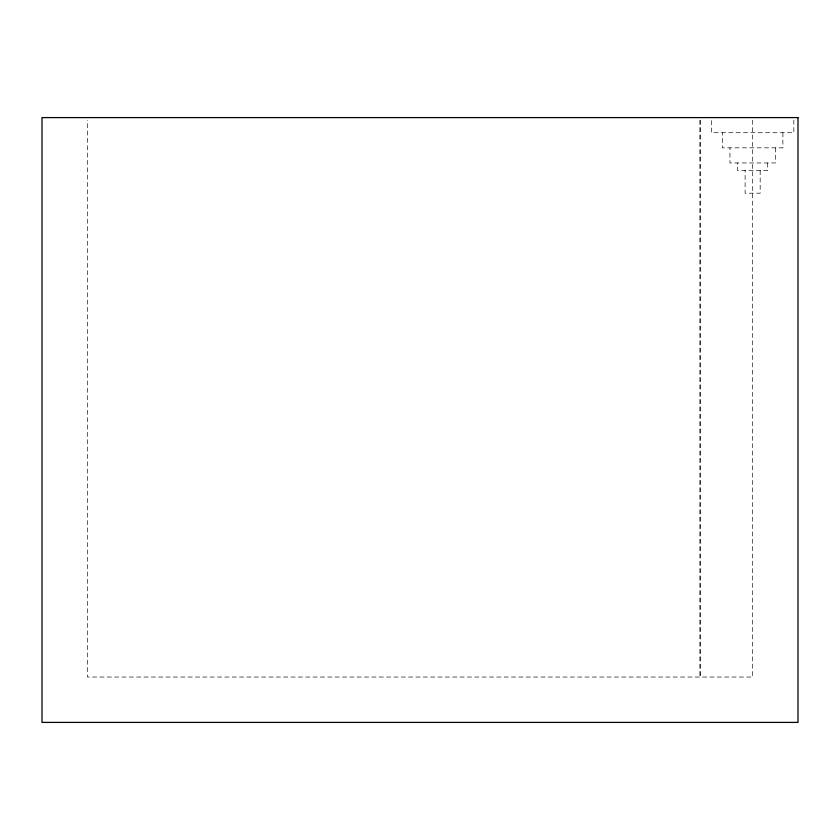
<?xml version="1.0" encoding="UTF-8"?>
<svg xmlns="http://www.w3.org/2000/svg" width="840" height="840" viewBox="0 0 840 840"><rect width="100%" height="100%" fill="white"/><g stroke="black" fill="none" stroke-linecap="round" stroke-linejoin="round"><path stroke-width="0.63" stroke-dasharray="4.2 3.15" d="M793.832 120.12L793.832 132.72L711.449 132.72L711.449 120.12M782.88 132.72L782.88 147.84L722.4 147.84L722.4 132.72M775.32 147.84L775.32 162.96L729.96 162.96L729.96 147.84M767.707 162.96L767.707 170.52L737.573 170.52L737.573 162.96M760.169 170.52L760.169 193.2L745.111 193.2L745.111 170.52M752.64 120.225L752.64 677.04L87.36 677.04L87.36 120.225M700.161 120.225L700.161 677.04M700.025 120.225L700.025 677.04"/><path stroke-width="1.26" d="M798 117.6L42 117.6L42 722.4L798 722.4L798 117.6"/></g></svg>
